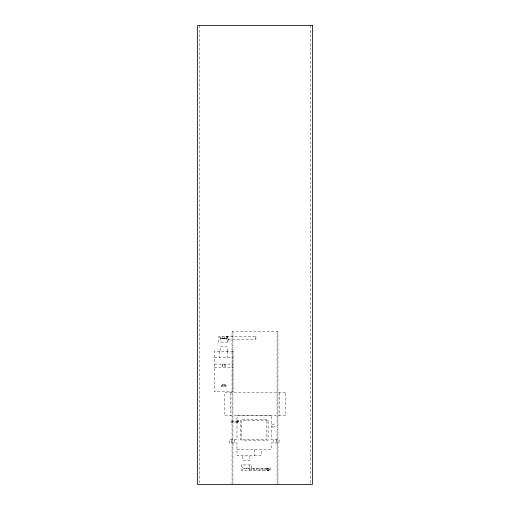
<?xml version="1.0" encoding="UTF-8"?>
<svg xmlns="http://www.w3.org/2000/svg" width="510" height="510" viewBox="0 0 510 510"><rect width="100%" height="100%" fill="white"/><g stroke="black" fill="none" stroke-linecap="round" stroke-linejoin="round"><path stroke-width="0.38" stroke-dasharray="2.55 1.91" d="M226.587 336.415L226.58 339.29L255.867 339.29L255.924 338.053L255.867 336.415L226.567 336.415L226.58 339.29M255.867 336.415L255.867 339.29M214.327 357.523L232.993 357.523M214.327 364.102L232.993 364.102M214.327 367.315L232.993 367.315M236.984 420.584L238.514 420.584L238.514 422.879L236.984 422.879M238.514 420.967L230.864 420.967L230.864 422.497L238.514 422.497M236.984 421.534L238.514 421.534M230.864 421.732L238.514 421.732M236.984 421.929L238.514 421.929M236.984 449.501L271.256 449.501L271.256 442.922L279.059 442.922L279.059 439.709L271.256 439.709L271.256 415.229L236.984 415.229L236.984 439.709L229.181 439.709L229.181 442.922L236.984 442.922L236.984 455.774L261.158 455.774L261.158 449.501M267.89 468.059L268.324 468.059M267.89 470.488L268.324 470.488M310.749 25.5L310.749 483.703M279.467 392.7L279.467 415.65M277.95 483.703L277.95 331.5L232.05 331.5L232.05 483.703M277.07 331.5L277.07 483.703M276.484 439.709L276.484 442.922M273.628 439.709L273.628 442.922M268.655 468.282L268.655 470.271M267.125 468.282L267.125 470.271M265.595 468.282L265.595 470.271M264.065 468.282L264.065 470.271M262.535 468.282L262.535 470.271M261.005 468.282L261.005 470.271M259.475 468.282L259.475 470.271M257.945 468.282L257.945 470.271M256.415 468.282L256.415 470.271M254.885 468.282L254.885 470.271M254.688 449.501L254.688 455.774M253.355 468.282L253.355 470.271M251.825 468.282L251.825 470.271M251.443 468.282L251.443 464.916L241.192 464.916L241.192 470.271L270.721 470.271L270.721 468.282L249.945 468.282L249.945 470.271M249.836 455.774L249.836 460.517L242.798 460.517L242.798 455.774M249.836 464.916L249.836 468.129L242.798 468.129L242.798 464.916M249.836 470.271L249.836 468.741L242.798 468.741L242.798 470.271M248.153 468.129L248.153 468.741M244.481 468.129L244.481 468.741M234.613 439.709L234.613 442.922M232.93 331.5L232.93 483.703M231.757 439.709L231.757 442.922M230.533 392.7L230.533 415.65M227.638 351.25L227.638 357.523M227.281 336.759L227.281 338.748L220.033 338.748L220.033 336.759M227.179 336.759L227.179 338.289L220.141 338.289L220.141 336.759M227.179 342.114L227.179 338.901L220.141 338.901L220.141 342.114M227.179 351.25L227.179 346.507L220.141 346.507L220.141 351.25M225.496 338.289L225.496 338.901M225.19 364.102L225.19 367.315M224.425 336.759L224.425 338.748M224.425 364.102L224.425 367.315M222.895 336.759L222.895 338.748M222.895 364.102L222.895 367.315M222.13 364.102L222.13 367.315M221.824 338.289L221.824 338.901M219.683 351.25L219.683 357.523M199.251 25.5L199.251 483.703M221.391 385.49L221.365 386.44L225.955 386.44L225.955 384.145L221.365 384.145L221.391 385.49M228.786 336.759L218.535 336.759L218.535 342.114L228.786 342.114L228.786 336.759M232.993 351.25L214.327 351.25L214.327 391.795L232.993 391.795L232.993 351.25M285.6 392.7L224.4 392.7L224.4 415.65L285.6 415.65L285.6 392.7M266.864 419.787L240.293 419.787L240.293 439.607L266.864 439.607L266.864 419.787M268.107 420.355L241.53 420.355L241.53 440.175L268.107 440.175L268.107 420.355M267.285 470.322A1.211 1.211 0 0 0 269.101 469.276A1.211 1.211 0 0 0 267.285 468.225A1.211 1.211 0 0 0 267.285 470.322M267.718 470.322A1.211 1.211 0 0 0 269.535 469.276A1.211 1.211 0 0 0 267.718 468.225A1.211 1.211 0 0 0 267.718 470.322M272.404 426.908A1.543 1.536 0 0 0 274.712 425.576A1.543 1.536 0 0 0 272.404 424.243A1.543 1.536 0 0 0 272.404 426.908M221.748 385.955A0.765 0.765 0 0 0 222.895 385.292A0.765 0.765 0 0 0 221.748 384.629A0.765 0.765 0 0 0 221.748 385.955M223.278 385.955A0.765 0.765 0 0 0 224.425 385.292A0.765 0.765 0 0 0 223.278 384.629A0.765 0.765 0 0 0 223.278 385.955M224.808 385.955A0.765 0.765 0 0 0 225.955 385.292A0.765 0.765 0 0 0 224.808 384.629A0.765 0.765 0 0 0 224.808 385.955"/><path stroke-width="0.76" d="M312.375 25.5L197.625 25.5L197.625 484.5L312.375 484.5L312.375 25.5"/></g></svg>
